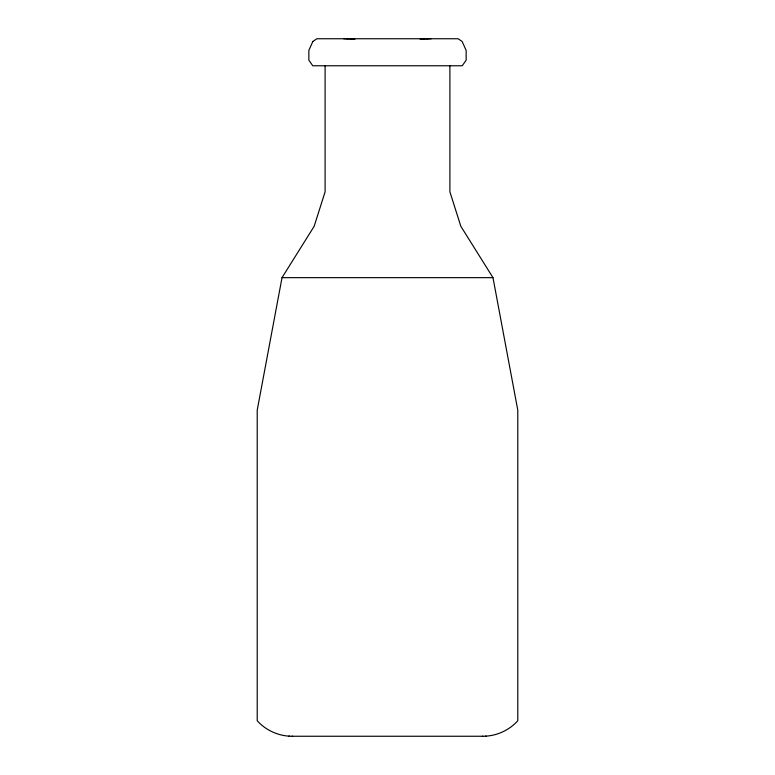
<?xml version="1.0" encoding="UTF-8"?>
<svg xmlns="http://www.w3.org/2000/svg" width="775" height="775" viewBox="0 0 775 775"><rect width="100%" height="100%" fill="white"/><g stroke="black" fill="none" stroke-linecap="round" stroke-linejoin="round"><path stroke-width="1.16" d="M325.103 65.739L325.103 191.822L314.166 226.281L282.022 277.653L257.213 410.149L257.213 720.76C266.116 730.67 279.349 736.444 292.659 736.25M482.341 736.25C495.651 736.444 508.884 730.67 517.787 720.76L517.787 410.149L492.978 277.653L460.834 226.281L449.897 191.822L449.897 65.739M427.383 38.895L431.268 38.75M423.76 39.021L427.626 38.895M420.137 39.147L423.973 39.021M282.022 277.653L492.978 277.653M288.823 736.134L289.404 736.134M485.596 736.134L486.177 736.134M292.097 736.25L482.903 736.25M351.027 39.021L354.863 39.147M347.374 38.895L351.24 39.021M343.732 38.75L347.617 38.895M312.848 41.482L308.847 50.394L308.847 60.159L312.761 65.768L462.239 65.768L466.153 60.159L466.153 50.394L462.152 41.482L458.093 38.75L316.907 38.75L312.848 41.482"/></g></svg>
